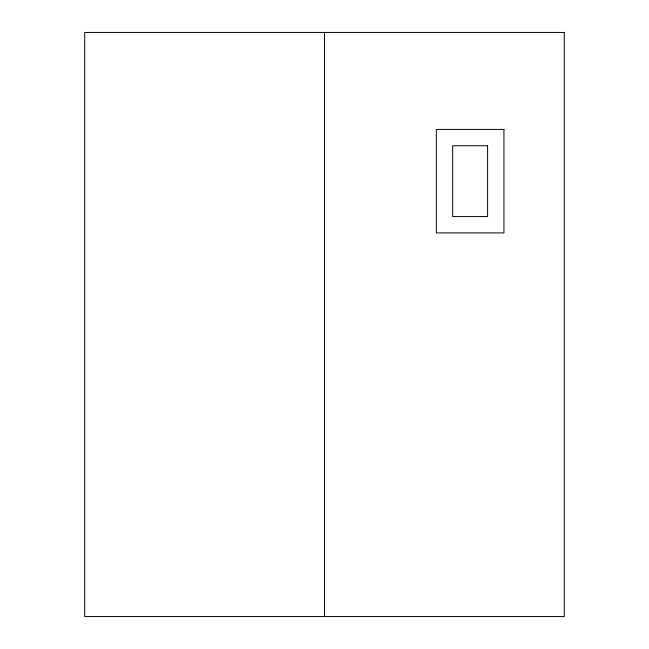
<?xml version="1.0" encoding="UTF-8"?>
<svg xmlns="http://www.w3.org/2000/svg" width="649" height="649" viewBox="0 0 649 649"><rect width="100%" height="100%" fill="white"/><g stroke="black" fill="none" stroke-linecap="round" stroke-linejoin="round"><path stroke-width="0.97" d="M324.5 32.45L324.5 616.55M564.289 32.45L84.711 32.45L84.711 616.55L564.289 616.55L564.289 32.45M503.932 129.411L436.323 129.411L436.323 232.902L503.932 232.902L503.932 129.411M487.602 145.741L452.653 145.741L452.653 216.571L487.602 216.571L487.602 145.741"/></g></svg>
